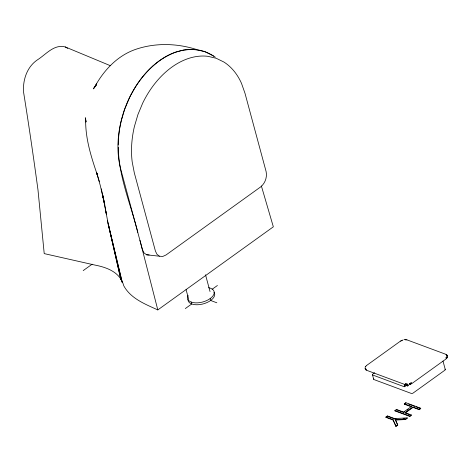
<?xml version="1.0" encoding="UTF-8"?>
<svg xmlns="http://www.w3.org/2000/svg" width="471" height="471" viewBox="0 0 471 471"><rect width="100%" height="100%" fill="white"/><g stroke="black" fill="none" stroke-linecap="round" stroke-linejoin="round"><path stroke-width="0.71" d="M118.245 145.003L118.633 136.926L119.652 128.695L121.33 120.358A78.48 54.283 -69.6 0 1 130.602 95.389L135.165 87.341A81.342 56.296 -69.6 0 1 153.146 65.757M365.196 367.156L365.767 366.409M447.032 356.677L446.037 357.825M447.232 357.43L446.237 358.578M96.667 83.903L94.471 87.371C103.284 70.95 116.696 56.308 134.518 49.773C154.152 42.72 176.072 43.102 195.883 49.302M96.637 83.944L93.47 88.878L95.784 85.51L94.088 87.5L96.567 84.915M400.691 341.169L400.827 341.022A4.569 2.367 -15.1 0 1 402.923 340.05M411.736 383.418L411.601 383.565A4.569 2.367 -15.1 0 1 409.505 384.536M83.196 270.613L92.116 264.202M110.408 65.716L65.298 46.959C54.041 43.862 45.87 54.589 37.291 59.947C26.965 66.988 22.72 79.97 23.55 92.039C28.778 124.579 33.541 157.232 37.986 189.913L44.215 253.61L94.812 265.049C107.188 267.428 120.193 272.267 123.749 285.738C130.661 298.579 145.239 304.172 157.803 309.918L273.339 226.822L261.387 185.998M185.321 308.57L191.756 303.942L191.25 302.052M212.144 289.276L217.414 285.491M366.42 365.602L400.762 340.904M374.622 372.761L372.855 374.027A1.372 0.712 -15.1 0 0 372.826 375.063L404.006 386.656A2.284 1.148 54.3 0 0 405.048 385.349L404.76 384.283M405.243 385.178L404.224 385.914L404.766 386.114A2.284 1.148 54.3 0 0 405.278 386.196M411.672 383.682L446.008 358.984M395.416 419.702L397.76 425.136L395.981 426.414L393.114 420.038L386.032 417.406L385.932 417.023L387.445 415.934L394.527 418.566L407.227 417.877L407.327 418.254L405.56 419.526L395.516 420.079L395.416 419.702L405.46 419.143L407.227 417.877M411.554 406.85L404.401 404.195L404.301 403.818L405.831 402.711L420.65 408.222L420.756 408.598L419.219 409.699L419.113 409.323L412.902 407.015L405.078 412.643L411.289 414.951L411.395 415.328L409.858 416.435L395.039 410.924L394.939 410.547L396.47 409.446L403.623 412.101L403.729 412.478L404.842 411.678M386.032 417.406L387.551 416.317L394.627 418.949L396.04 418.866M395.039 410.924L396.064 410.188M404.401 404.195L405.937 403.088L405.831 402.711M403.623 412.101L411.448 406.473L404.301 403.818M407.079 410.07L408.198 409.264M419.219 409.699L413.002 407.391L405.178 413.02L409.529 414.639M395.981 426.414L395.881 426.037L397.659 424.76M394.939 410.547L409.752 416.058L411.289 414.951M419.113 409.323L420.65 408.222M411.136 382.899L410.141 383.406A4.828 2.502 -15.1 0 1 409.54 383.641M411.336 383.659L409.746 384.395M401.292 340.821L402.087 340.427M411.536 382.664L411.371 382.711A4.569 2.367 -15.1 0 1 409.275 383.677M404.018 339.632L404.395 339.585M403.094 418.483L404.507 418.407M405.048 339.762L406.026 339.815M445.99 354.504L446.108 354.51A4.569 2.367 -15.1 0 1 447.138 355.452M366.444 370.082L366.326 370.076A4.569 2.367 -15.1 0 1 365.29 369.134M215.282 57.179A82.596 57.156 -69.6 0 0 212.998 55.607L205.015 51.71L196.36 49.691A80.447 55.672 -69.6 0 0 129.454 97.791L124.544 109.584L120.923 121.836A82.596 57.156 -69.6 0 0 120.806 169.442L142.46 249.73L144.055 252.945L146.634 254.799L149.166 254.952M159.622 256.242L162.789 256.436L166.063 254.952L260.657 186.916C265.138 183.29 267.298 177.214 266.115 171.574L244.979 93.229L241.493 83.349A80.205 55.501 -69.6 0 0 223.943 62.06L216.183 58.263L207.77 56.302A78.227 54.136 -69.6 0 0 142.713 103.072L137.938 114.541L134.418 126.452A80.205 55.501 -69.6 0 0 132.198 161.959L134.306 172.828L155.448 251.173L157.043 254.387L159.622 256.242L146.634 254.799M405.425 383.871L406.591 384.053A4.828 2.502 -15.1 0 0 407.18 384.071M405.625 384.624L406.797 384.813A4.828 2.502 -15.1 0 0 407.386 384.831M406.832 339.815L445.825 354.304M216.837 302.782L210.649 300.48L210.143 298.59A13.718 7.106 -15.1 0 0 211.049 288.446L209.883 288.017A13.718 7.106 -15.1 0 0 208.576 287.693M366.609 370.283L405.602 384.772M408.628 404.089L414.692 406.343M416.04 406.844L420.756 408.598M403.729 412.478L396.576 409.823L396.47 409.446M385.932 417.023L393.014 419.655L395.881 426.037M65.298 46.959L67.647 48.325M446.284 354.663L446.661 354.916M365.938 369.17L365.372 368.734A4.828 2.502 -15.1 0 1 365.155 368.452M366.144 369.923L365.573 369.488A4.828 2.502 -15.1 0 1 365.355 369.205M366.238 369.329L366.097 369.223A4.569 2.367 -15.1 0 1 365.06 368.275M446.749 355.587L447.061 355.852M446.761 355.004L446.855 355.099A4.828 2.502 -15.1 0 1 447.073 355.381M395.516 420.079L397.76 425.136M103.072 195.907L106.434 214.511L102.702 195.347L104.797 205.12L100.282 185.503L96.549 172.374L97.379 175.077C91.25 157.079 85.298 138.645 85.663 119.387L85.928 121.512M96.549 172.374L99.434 181.782M137.797 232.35C130.732 204.137 118.621 176.649 118.298 147.158M442.993 361.074L445.272 369.505M412.902 407.015L413.002 407.391M409.752 416.058L409.858 416.435M405.46 419.143L405.56 419.526M394.527 418.566L394.627 418.949M393.014 419.655L393.114 420.038M387.445 415.934L387.551 416.317M372.461 374.733L373.68 379.255M205.509 274.776L210.031 291.543M186.074 289.624L188.524 298.708M139.958 240.334L157.803 309.918M109.696 230.366L107.417 220.346L122.295 282.694L108.094 223.595L120.917 279.756L110.02 231.797M101.294 188.871L103.414 198.621M105.804 211.149L107.6 220.764M86.016 121.724L85.298 117.75L85.928 122.119M213.622 56.226A79.652 55.119 -69.5 0 0 198.827 50.085L191.344 49.396L183.608 50.073L175.748 52.104A79.252 54.854 -69.6 0 0 153.146 65.757M408.08 384.601A1.36 0.683 54.3 0 1 408.157 385.684A1.36 0.683 54.3 0 1 407.256 385.561M406.679 384.942A1.36 0.683 54.3 0 1 406.479 384.572M407.662 384.636A1.36 0.683 54.3 0 1 407.533 386.032A1.36 0.683 54.3 0 1 406.09 384.607M373.744 378.908A1.372 0.712 -15.1 0 0 374.045 379.591L411.212 393.403A1.372 0.712 -15.1 0 0 413.102 393.055L444.871 370.206A1.372 0.712 -15.1 0 0 444.907 369.17M365.119 367.203A4.569 2.367 -15.1 0 1 366.273 365.873M407.321 384.024A4.569 2.367 -15.1 0 1 405.29 383.788M407.55 384.884A4.569 2.367 -15.1 0 1 405.519 384.648M447.309 357.383A4.569 2.367 -15.1 0 1 446.161 358.714M446.802 355.623A4.569 2.367 -15.1 0 1 446.991 355.77M447.368 356.312A4.569 2.367 -15.1 0 0 447.279 356.117A4.828 2.502 -15.1 0 0 447.214 356.041M404.877 339.703A4.569 2.367 -15.1 0 1 406.909 339.938M447.079 356.529A4.569 2.367 -15.1 0 1 445.925 357.86M214.028 292.232A13.718 7.106 -15.1 0 1 208.682 301.717A13.718 7.106 -15.1 0 1 192.339 304.16L191.173 303.724A13.718 7.106 -15.1 0 1 188.006 299.256M210.143 298.59A13.718 7.106 -15.1 0 1 191.832 302.27L190.667 301.834A13.718 7.106 -15.1 0 1 188.082 295.452"/></g></svg>
